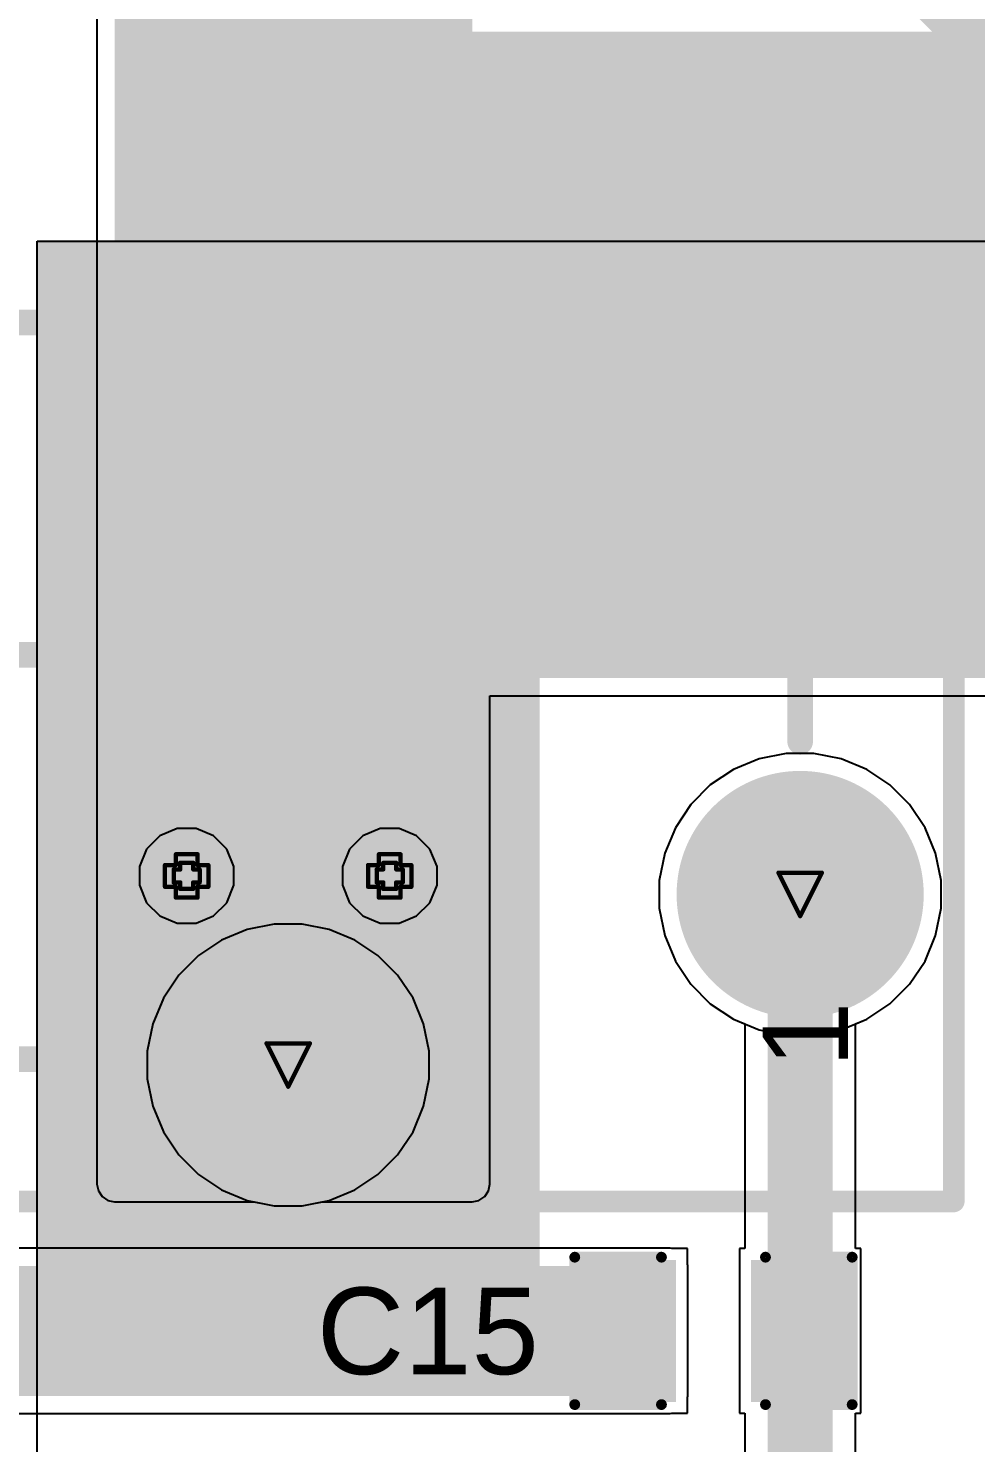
# Model space of a CAD drawing. Header units: inches. Extents: x -7 to 5163, y -3 to 5149.
# Drawn here: x 141.22 to 152.33, y 126.27 to 142.86 of the extents above; entities that cross this region are included whole.
import ezdxf

# ---------------------------------------------------------------- set-up
doc = ezdxf.new("R2010")
doc.units = ezdxf.units.IN
for name, color, linetype in [('Bottom Layer', 5, 'Continuous'), ('Bottom Solder', 6, 'Continuous'), ('Drill Drawing', 1, 'Continuous'), ('GND', 76, 'Continuous'), ('Multi-Layer', 9, 'Continuous'), ('Pad Holes', 156, 'Continuous'), ('PWR', 16, 'Continuous'), ('Top Layer', 1, 'Continuous'), ('Top Overlay', 2, 'Continuous'), ('Top Paste', 8, 'Continuous'), ('Top Solder', 216, 'Continuous'), ('Via Holes', 16, 'Continuous')]:
    doc.layers.add(name, color=color, linetype=linetype)
doc.styles.add('Arial', font='', dxfattribs={"height": 0.2})
doc.styles.get('Arial').set_extended_font_data('Arial')

# ---------------------------------------------------------------- blocks, each defined once
blk = doc.blocks.new('SRD_05VDC_SL_C_22')
at = {"layer": 'Bottom Layer'}
h = blk.add_hatch(color=5, dxfattribs=at)
edge = h.paths.add_edge_path()
edge.add_arc((-7.1, 0), 1.397, 0, 360)
h = blk.add_hatch(color=5, dxfattribs=at)
edge = h.paths.add_edge_path()
edge.add_arc((-5.1, -6), 1.397, 0, 360)
at = {"layer": 'Bottom Solder'}
h = blk.add_hatch(color=6, dxfattribs=at)
edge = h.paths.add_edge_path()
edge.add_arc((-7.1, 0), 1.448, 0, 360)
h = blk.add_hatch(color=6, dxfattribs=at)
edge = h.paths.add_edge_path()
edge.add_arc((-5.1, -6), 1.448, 0, 360)
at = {"layer": 'GND'}
h = blk.add_hatch(color=76, dxfattribs=at)
edge = h.paths.add_edge_path()
edge.add_arc((-7.1, 0), 1.397, 0, 360)
h = blk.add_hatch(color=76, dxfattribs=at)
edge = h.paths.add_edge_path()
edge.add_arc((-5.1, -6), 1.397, 0, 360)
at = {"layer": 'Multi-Layer'}
h = blk.add_hatch(color=9, dxfattribs=at)
edge = h.paths.add_edge_path()
edge.add_arc((-7.1, 0), 1.397, 0, 360)
h = blk.add_hatch(color=9, dxfattribs=at)
edge = h.paths.add_edge_path()
edge.add_arc((-5.1, -6), 1.397, 0, 360)
at = {"layer": 'Pad Holes'}
h = blk.add_hatch(color=7, dxfattribs=at)
edge = h.paths.add_edge_path()
edge.add_arc((-7.1, 0), 0.762, 0, 360)
h = blk.add_hatch(color=7, dxfattribs=at)
edge = h.paths.add_edge_path()
edge.add_arc((-5.1, -6), 0.762, 0, 360)
at = {"layer": 'PWR'}
h = blk.add_hatch(color=16, dxfattribs=at)
edge = h.paths.add_edge_path()
edge.add_arc((-7.1, 0), 1.397, 0, 360)
h = blk.add_hatch(color=16, dxfattribs=at)
edge = h.paths.add_edge_path()
edge.add_arc((-5.1, -6), 1.397, 0, 360)
at = {"layer": 'Top Layer'}
h = blk.add_hatch(color=1, dxfattribs=at)
edge = h.paths.add_edge_path()
edge.add_arc((-7.1, 0), 1.397, 0, 360)
h = blk.add_hatch(color=1, dxfattribs=at)
edge = h.paths.add_edge_path()
edge.add_arc((-5.1, -6), 1.397, 0, 360)
at = {"layer": 'Top Solder'}
h = blk.add_hatch(color=216, dxfattribs=at)
edge = h.paths.add_edge_path()
edge.add_arc((-7.1, 0), 1.448, 0, 360)
h = blk.add_hatch(color=216, dxfattribs=at)
edge = h.paths.add_edge_path()
edge.add_arc((-5.1, -6), 1.448, 0, 360)
at = {"layer": 'Top Overlay'}
for points in [[(-8.699, 7.8, 0.254, 0.254, 0), (-8.699, 0.295, 0.254, 0.254, 0)], [(-2.292, 6, 0.3, 0.3, 0), (-2.292, 1.051, 0.3, 0.3, 0)], [(-7.032, 3.727, 0.3, 0.3, 0), (-7.032, 1.8, 0.3, 0.3, 0)], [(1.604, 3.727, 0.3, 0.3, 0), (1.604, 0.727, 0.3, 0.3, 0)], [(-3.775, 1, 0.254, 0.254, 0), (-3.775, -1, 0.254, 0.254, 0)], [(-3.775, 1, 0.254, 0.254, 0), (-0.775, 1, 0.254, 0.254, 0)], [(-0.775, 1, 0.254, 0.254, 0), (-0.775, -1, 0.254, 0.254, 0)], [(1.604, 0.727, 0.3, 0.3, 0), (1.628, 0.703, 0.3, 0.3, 0)], [(1.628, 0.703, 0.3, 0.3, 0), (5.644, 0.703, 0.3, 0.3, 0)], [(-8.699, -0.295, 0.254, 0.254, 0), (-8.699, -7.8, 0.254, 0.254, 0)], [(-3.775, -1, 0.254, 0.254, 0), (-0.775, -1, 0.254, 0.254, 0)], [(-2.292, -1.051, 0.3, 0.3, 0), (-2.292, -6, 0.3, 0.3, 0)], [(-2.292, -6, 0.3, 0.3, 0), (-3.31, -6, 0.3, 0.3, 0)], [(-8.699, -7.8, 0.254, 0.254, 0), (10.501, -7.8, 0.254, 0.254, 0)]]:
    blk.add_lwpolyline(points, format="xyseb", dxfattribs=at)
for points in [[(-7.107, 1.8, 0.15, 0.15, 1), (-6.957, 1.8, 0.15, 0.15, 1)], [(-2.367, 1.051, 0.15, 0.15, 1), (-2.217, 1.051, 0.15, 0.15, 1)], [(-3.838, 1, 0.127, 0.127, 1), (-3.711, 1, 0.127, 0.127, 1)], [(-3.838, 1, 0.127, 0.127, 1), (-3.711, 1, 0.127, 0.127, 1)], [(-0.838, 1, 0.127, 0.127, 1), (-0.711, 1, 0.127, 0.127, 1)], [(-0.838, 1, 0.127, 0.127, 1), (-0.711, 1, 0.127, 0.127, 1)], [(1.529, 0.727, 0.15, 0.15, 1), (1.679, 0.727, 0.15, 0.15, 1)], [(1.529, 0.727, 0.15, 0.15, 1), (1.679, 0.727, 0.15, 0.15, 1)], [(1.553, 0.703, 0.15, 0.15, 1), (1.703, 0.703, 0.15, 0.15, 1)], [(1.553, 0.703, 0.15, 0.15, 1), (1.703, 0.703, 0.15, 0.15, 1)], [(-8.763, 0.295, 0.127, 0.127, 1), (-8.636, 0.295, 0.127, 0.127, 1)], [(-8.763, -0.295, 0.127, 0.127, 1), (-8.636, -0.295, 0.127, 0.127, 1)], [(-3.838, -1, 0.127, 0.127, 1), (-3.711, -1, 0.127, 0.127, 1)], [(-3.838, -1, 0.127, 0.127, 1), (-3.711, -1, 0.127, 0.127, 1)], [(-2.367, -1.051, 0.15, 0.15, 1), (-2.217, -1.051, 0.15, 0.15, 1)], [(-0.838, -1, 0.127, 0.127, 1), (-0.711, -1, 0.127, 0.127, 1)], [(-0.838, -1, 0.127, 0.127, 1), (-0.711, -1, 0.127, 0.127, 1)], [(-3.385, -6, 0.15, 0.15, 1), (-3.235, -6, 0.15, 0.15, 1)], [(-2.367, -6, 0.15, 0.15, 1), (-2.217, -6, 0.15, 0.15, 1)], [(-2.367, -6, 0.15, 0.15, 1), (-2.217, -6, 0.15, 0.15, 1)], [(-8.763, -7.8, 0.127, 0.127, 1), (-8.636, -7.8, 0.127, 0.127, 1)], [(-8.763, -7.8, 0.127, 0.127, 1), (-8.636, -7.8, 0.127, 0.127, 1)]]:
    blk.add_lwpolyline(points, format="xyseb", close=True, dxfattribs=at)
at = {"layer": 'Top Overlay', "style": 'Arial'}
blk.add_text('1', height=1, dxfattribs=at).set_placement((-7.132, -6.559))
blk = doc.blocks.new('C___0805_78')
at = {"layer": 'Top Layer'}
for points in [[(-1.524, 0.762), (-0.508, 0.762), (-0.508, -0.762), (-1.524, -0.762)], [(0.508, 0.762), (1.524, 0.762), (1.524, -0.762), (0.508, -0.762)]]:
    blk.add_hatch(color=1, dxfattribs=at).paths.add_polyline_path(points)
at = {"layer": 'Top Paste'}
for points in [[(-1.524, 0.762), (-0.508, 0.762), (-0.508, -0.762), (-1.524, -0.762)], [(0.508, 0.762), (1.524, 0.762), (1.524, -0.762), (0.508, -0.762)]]:
    blk.add_hatch(color=8, dxfattribs=at).paths.add_polyline_path(points)
at = {"layer": 'Top Solder'}
for points in [[(-1.594, 0.832), (-0.438, 0.832), (-0.438, -0.832), (-1.594, -0.832)], [(0.438, 0.832), (1.594, 0.832), (1.594, -0.832), (0.438, -0.832)]]:
    blk.add_hatch(color=216, dxfattribs=at).paths.add_polyline_path(points)
at = {"layer": 'Top Overlay'}
for points in [[(-1.626, 0.864, 0.127, 0.127, 0), (-1.626, -0.864, 0.127, 0.127, 0)], [(-0.61, 0.864, 0.127, 0.127, 0), (-1.626, 0.864, 0.127, 0.127, 0)], [(1.626, 0.864, 0.127, 0.127, 0), (0.61, 0.864, 0.127, 0.127, 0)], [(1.626, 0.864, 0.127, 0.127, 0), (1.626, -0.864, 0.127, 0.127, 0)], [(-0.61, -0.864, 0.127, 0.127, 0), (-1.626, -0.864, 0.127, 0.127, 0)], [(1.626, -0.864, 0.127, 0.127, 0), (0.61, -0.864, 0.127, 0.127, 0)]]:
    blk.add_lwpolyline(points, format="xyseb", dxfattribs=at)
for points in [[(-1.657, 0.864, 0.0635, 0.0635, 1), (-1.594, 0.864, 0.0635, 0.0635, 1)], [(-1.657, 0.864, 0.0635, 0.0635, 1), (-1.594, 0.864, 0.0635, 0.0635, 1)], [(-0.641, 0.864, 0.0635, 0.0635, 1), (-0.578, 0.864, 0.0635, 0.0635, 1)], [(0.578, 0.864, 0.0635, 0.0635, 1), (0.641, 0.864, 0.0635, 0.0635, 1)], [(1.594, 0.864, 0.0635, 0.0635, 1), (1.657, 0.864, 0.0635, 0.0635, 1)], [(1.594, 0.864, 0.0635, 0.0635, 1), (1.657, 0.864, 0.0635, 0.0635, 1)], [(-1.657, -0.864, 0.0635, 0.0635, 1), (-1.594, -0.864, 0.0635, 0.0635, 1)], [(-1.657, -0.864, 0.0635, 0.0635, 1), (-1.594, -0.864, 0.0635, 0.0635, 1)], [(-0.641, -0.864, 0.0635, 0.0635, 1), (-0.578, -0.864, 0.0635, 0.0635, 1)], [(0.578, -0.864, 0.0635, 0.0635, 1), (0.641, -0.864, 0.0635, 0.0635, 1)], [(1.594, -0.864, 0.0635, 0.0635, 1), (1.657, -0.864, 0.0635, 0.0635, 1)], [(1.594, -0.864, 0.0635, 0.0635, 1), (1.657, -0.864, 0.0635, 0.0635, 1)]]:
    blk.add_lwpolyline(points, format="xyseb", close=True, dxfattribs=at)

msp = doc.modelspace()

# ---------------------------------------------------------------- hatches: boundary and pattern name
at = {"layer": 'Bottom Layer'}
msp.add_hatch(color=5, dxfattribs=at).paths.add_polyline_path([(141.326, 128.019), (147.216, 128.019), (147.216, 140.36), (141.326, 140.36)])
h = msp.add_hatch(color=5, dxfattribs=at)
edge = h.paths.add_edge_path()
edge.add_arc((143.078, 132.918), 0.3, 0, 360)
h = msp.add_hatch(color=5, dxfattribs=at)
edge = h.paths.add_edge_path()
edge.add_arc((145.458, 132.918), 0.3, 0, 360)
at = {"layer": 'Bottom Solder'}
h = msp.add_hatch(color=6, dxfattribs=at)
edge = h.paths.add_edge_path()
edge.add_arc((143.078, 132.918), 0.402, 0, 360)
h = msp.add_hatch(color=6, dxfattribs=at)
edge = h.paths.add_edge_path()
edge.add_arc((145.458, 132.918), 0.402, 0, 360)
at = {"layer": 'GND'}
h = msp.add_hatch(color=76, dxfattribs=at)
edge = h.paths.add_edge_path()
edge.add_arc((143.078, 132.918), 0.3, 0, 360)
h = msp.add_hatch(color=76, dxfattribs=at)
edge = h.paths.add_edge_path()
edge.add_arc((145.458, 132.918), 0.3, 0, 360)
at = {"layer": 'PWR'}
h = msp.add_hatch(color=16, dxfattribs=at)
edge = h.paths.add_edge_path()
edge.add_arc((143.078, 132.918), 0.3, 0, 360)
h = msp.add_hatch(color=16, dxfattribs=at)
edge = h.paths.add_edge_path()
edge.add_arc((145.458, 132.918), 0.3, 0, 360)
at = {"layer": 'Top Layer'}
for points in [[(142.234, 129.304), (146.424, 129.304), (146.424, 155.032), (142.234, 155.032)], [(142.265, 135.238), (164.033, 135.238), (164.033, 142.816), (142.265, 142.816)], [(136.467, 126.822), (148.744, 126.822), (148.744, 128.346), (136.467, 128.346)]]:
    msp.add_hatch(color=1, dxfattribs=at).paths.add_polyline_path(points)
h = msp.add_hatch(color=1, dxfattribs=at)
edge = h.paths.add_edge_path()
edge.add_arc((143.078, 132.918), 0.3, 0, 360)
h = msp.add_hatch(color=1, dxfattribs=at)
edge = h.paths.add_edge_path()
edge.add_arc((145.458, 132.918), 0.3, 0, 360)
at = {"layer": 'Top Solder'}
h = msp.add_hatch(color=216, dxfattribs=at)
edge = h.paths.add_edge_path()
edge.add_arc((143.078, 132.918), 0.402, 0, 360)
h = msp.add_hatch(color=216, dxfattribs=at)
edge = h.paths.add_edge_path()
edge.add_arc((145.458, 132.918), 0.402, 0, 360)
at = {"layer": 'Via Holes'}
h = msp.add_hatch(color=7, dxfattribs=at)
edge = h.paths.add_edge_path()
edge.add_arc((143.078, 132.918), 0.15, 0, 360)
h = msp.add_hatch(color=7, dxfattribs=at)
edge = h.paths.add_edge_path()
edge.add_arc((145.458, 132.918), 0.15, 0, 360)

# ---------------------------------------------------------------- linework, layer by layer
at = {"layer": 'Bottom Layer'}
for p, q in [((141.326, 119.554), (141.326, 140.36)), ((141.326, 140.36), (164.607, 140.36)), ((150.105, 134.352), (149.786, 134.289)), ((150.43, 134.352), (150.105, 134.352)), ((150.749, 134.289), (150.43, 134.352)), ((149.486, 134.164), (149.215, 133.984)), ((149.786, 134.289), (149.486, 134.164)), ((151.05, 134.164), (150.749, 134.289)), ((151.32, 133.984), (151.05, 134.164)), ((149.215, 133.984), (148.985, 133.754)), ((151.55, 133.754), (151.32, 133.984)), ((148.985, 133.754), (148.805, 133.483)), ((151.731, 133.483), (151.55, 133.754)), ((148.805, 133.483), (148.68, 133.183)), ((151.855, 133.183), (151.731, 133.483)), ((148.68, 133.183), (148.617, 132.864)), ((151.919, 132.864), (151.855, 133.183)), ((148.617, 132.864), (148.617, 132.539)), ((151.919, 132.539), (151.919, 132.864)), ((148.617, 132.539), (148.68, 132.22)), ((151.855, 132.22), (151.919, 132.539)), ((148.68, 132.22), (148.805, 131.919)), ((151.731, 131.919), (151.855, 132.22)), ((148.805, 131.919), (148.985, 131.649)), ((151.55, 131.649), (151.731, 131.919)), ((148.985, 131.649), (149.215, 131.419)), ((151.32, 131.419), (151.55, 131.649)), ((149.215, 131.419), (149.486, 131.238)), ((151.05, 131.238), (151.32, 131.419)), ((149.486, 131.238), (149.786, 131.114)), ((150.749, 131.114), (151.05, 131.238)), ((149.786, 131.114), (150.105, 131.05)), ((150.105, 131.05), (150.43, 131.05)), ((150.43, 131.05), (150.749, 131.114))]:
    msp.add_line(p, q, dxfattribs=at)
msp.add_lwpolyline([(150.267, 144.901, 0.762, 0.762, 0), (153.31, 141.859, 0.762, 0.762, 0)], format="xyseb", dxfattribs=at)
at = {"layer": 'Drill Drawing'}
for points in [[(142.951, 133.045, 0.0508, 0.0508, 0), (142.951, 133.172, 0.0508, 0.0508, 0)], [(142.951, 133.172, 0.0508, 0.0508, 0), (143.205, 133.172, 0.0508, 0.0508, 0)], [(143.205, 133.045, 0.0508, 0.0508, 0), (143.205, 133.172, 0.0508, 0.0508, 0)], [(145.331, 133.045, 0.0508, 0.0508, 0), (145.331, 133.172, 0.0508, 0.0508, 0)], [(145.331, 133.172, 0.0508, 0.0508, 0), (145.585, 133.172, 0.0508, 0.0508, 0)], [(145.585, 133.045, 0.0508, 0.0508, 0), (145.585, 133.172, 0.0508, 0.0508, 0)], [(142.824, 132.791, 0.0508, 0.0508, 0), (142.824, 133.045, 0.0508, 0.0508, 0)], [(142.824, 133.045, 0.0508, 0.0508, 0), (142.951, 133.045, 0.0508, 0.0508, 0)], [(142.926, 132.842, 0.0508, 0.0508, 0), (142.926, 132.994, 0.0508, 0.0508, 0)], [(142.926, 132.994, 0.0508, 0.0508, 0), (143.002, 132.994, 0.0508, 0.0508, 0)], [(143.002, 132.994, 0.0508, 0.0508, 0), (143.002, 133.071, 0.0508, 0.0508, 0)], [(143.002, 133.071, 0.0508, 0.0508, 0), (143.154, 133.071, 0.0508, 0.0508, 0)], [(143.154, 132.994, 0.0508, 0.0508, 0), (143.154, 133.071, 0.0508, 0.0508, 0)], [(143.154, 132.994, 0.0508, 0.0508, 0), (143.231, 132.994, 0.0508, 0.0508, 0)], [(143.205, 133.045, 0.0508, 0.0508, 0), (143.332, 133.045, 0.0508, 0.0508, 0)], [(143.231, 132.842, 0.0508, 0.0508, 0), (143.231, 132.994, 0.0508, 0.0508, 0)], [(143.332, 132.791, 0.0508, 0.0508, 0), (143.332, 133.045, 0.0508, 0.0508, 0)], [(145.204, 132.791, 0.0508, 0.0508, 0), (145.204, 133.045, 0.0508, 0.0508, 0)], [(145.204, 133.045, 0.0508, 0.0508, 0), (145.331, 133.045, 0.0508, 0.0508, 0)], [(145.305, 132.842, 0.0508, 0.0508, 0), (145.305, 132.994, 0.0508, 0.0508, 0)], [(145.305, 132.994, 0.0508, 0.0508, 0), (145.381, 132.994, 0.0508, 0.0508, 0)], [(145.381, 132.994, 0.0508, 0.0508, 0), (145.381, 133.071, 0.0508, 0.0508, 0)], [(145.381, 133.071, 0.0508, 0.0508, 0), (145.534, 133.071, 0.0508, 0.0508, 0)], [(145.534, 132.994, 0.0508, 0.0508, 0), (145.534, 133.071, 0.0508, 0.0508, 0)], [(145.534, 132.994, 0.0508, 0.0508, 0), (145.61, 132.994, 0.0508, 0.0508, 0)], [(145.585, 133.045, 0.0508, 0.0508, 0), (145.712, 133.045, 0.0508, 0.0508, 0)], [(145.61, 132.842, 0.0508, 0.0508, 0), (145.61, 132.994, 0.0508, 0.0508, 0)], [(145.712, 132.791, 0.0508, 0.0508, 0), (145.712, 133.045, 0.0508, 0.0508, 0)], [(142.926, 132.842, 0.0508, 0.0508, 0), (143.002, 132.842, 0.0508, 0.0508, 0)], [(143.002, 132.766, 0.0508, 0.0508, 0), (143.002, 132.842, 0.0508, 0.0508, 0)], [(143.154, 132.842, 0.0508, 0.0508, 0), (143.231, 132.842, 0.0508, 0.0508, 0)], [(143.154, 132.766, 0.0508, 0.0508, 0), (143.154, 132.842, 0.0508, 0.0508, 0)], [(145.305, 132.842, 0.0508, 0.0508, 0), (145.381, 132.842, 0.0508, 0.0508, 0)], [(145.381, 132.766, 0.0508, 0.0508, 0), (145.381, 132.842, 0.0508, 0.0508, 0)], [(145.534, 132.842, 0.0508, 0.0508, 0), (145.61, 132.842, 0.0508, 0.0508, 0)], [(145.534, 132.766, 0.0508, 0.0508, 0), (145.534, 132.842, 0.0508, 0.0508, 0)], [(150.014, 132.955, 0.0508, 0.0508, 0), (150.522, 132.955, 0.0508, 0.0508, 0)], [(150.014, 132.955, 0.0508, 0.0508, 0), (150.268, 132.447, 0.0508, 0.0508, 0)], [(150.268, 132.447, 0.0508, 0.0508, 0), (150.522, 132.955, 0.0508, 0.0508, 0)], [(142.824, 132.791, 0.0508, 0.0508, 0), (142.951, 132.791, 0.0508, 0.0508, 0)], [(142.951, 132.664, 0.0508, 0.0508, 0), (142.951, 132.791, 0.0508, 0.0508, 0)], [(142.951, 132.664, 0.0508, 0.0508, 0), (143.205, 132.664, 0.0508, 0.0508, 0)], [(143.002, 132.766, 0.0508, 0.0508, 0), (143.154, 132.766, 0.0508, 0.0508, 0)], [(143.205, 132.791, 0.0508, 0.0508, 0), (143.332, 132.791, 0.0508, 0.0508, 0)], [(143.205, 132.664, 0.0508, 0.0508, 0), (143.205, 132.791, 0.0508, 0.0508, 0)], [(145.204, 132.791, 0.0508, 0.0508, 0), (145.331, 132.791, 0.0508, 0.0508, 0)], [(145.331, 132.664, 0.0508, 0.0508, 0), (145.331, 132.791, 0.0508, 0.0508, 0)], [(145.331, 132.664, 0.0508, 0.0508, 0), (145.585, 132.664, 0.0508, 0.0508, 0)], [(145.381, 132.766, 0.0508, 0.0508, 0), (145.534, 132.766, 0.0508, 0.0508, 0)], [(145.585, 132.791, 0.0508, 0.0508, 0), (145.712, 132.791, 0.0508, 0.0508, 0)], [(145.585, 132.664, 0.0508, 0.0508, 0), (145.585, 132.791, 0.0508, 0.0508, 0)], [(144.014, 130.955, 0.0508, 0.0508, 0), (144.522, 130.955, 0.0508, 0.0508, 0)], [(144.014, 130.955, 0.0508, 0.0508, 0), (144.268, 130.447, 0.0508, 0.0508, 0)], [(144.268, 130.447, 0.0508, 0.0508, 0), (144.522, 130.955, 0.0508, 0.0508, 0)]]:
    msp.add_lwpolyline(points, format="xyseb", dxfattribs=at)
for points in [[(142.939, 133.172, 0.0254, 0.0254, 1), (142.964, 133.172, 0.0254, 0.0254, 1)], [(142.939, 133.172, 0.0254, 0.0254, 1), (142.964, 133.172, 0.0254, 0.0254, 1)], [(143.192, 133.172, 0.0254, 0.0254, 1), (143.218, 133.172, 0.0254, 0.0254, 1)], [(143.192, 133.172, 0.0254, 0.0254, 1), (143.218, 133.172, 0.0254, 0.0254, 1)], [(145.318, 133.172, 0.0254, 0.0254, 1), (145.343, 133.172, 0.0254, 0.0254, 1)], [(145.318, 133.172, 0.0254, 0.0254, 1), (145.343, 133.172, 0.0254, 0.0254, 1)], [(145.572, 133.172, 0.0254, 0.0254, 1), (145.597, 133.172, 0.0254, 0.0254, 1)], [(145.572, 133.172, 0.0254, 0.0254, 1), (145.597, 133.172, 0.0254, 0.0254, 1)], [(142.811, 133.045, 0.0254, 0.0254, 1), (142.837, 133.045, 0.0254, 0.0254, 1)], [(142.811, 133.045, 0.0254, 0.0254, 1), (142.837, 133.045, 0.0254, 0.0254, 1)], [(142.913, 132.994, 0.0254, 0.0254, 1), (142.939, 132.994, 0.0254, 0.0254, 1)], [(142.913, 132.994, 0.0254, 0.0254, 1), (142.939, 132.994, 0.0254, 0.0254, 1)], [(142.939, 133.045, 0.0254, 0.0254, 1), (142.964, 133.045, 0.0254, 0.0254, 1)], [(142.939, 133.045, 0.0254, 0.0254, 1), (142.964, 133.045, 0.0254, 0.0254, 1)], [(142.989, 133.071, 0.0254, 0.0254, 1), (143.015, 133.071, 0.0254, 0.0254, 1)], [(142.989, 133.071, 0.0254, 0.0254, 1), (143.015, 133.071, 0.0254, 0.0254, 1)], [(142.989, 132.994, 0.0254, 0.0254, 1), (143.015, 132.994, 0.0254, 0.0254, 1)], [(142.989, 132.994, 0.0254, 0.0254, 1), (143.015, 132.994, 0.0254, 0.0254, 1)], [(143.142, 133.071, 0.0254, 0.0254, 1), (143.167, 133.071, 0.0254, 0.0254, 1)], [(143.142, 133.071, 0.0254, 0.0254, 1), (143.167, 133.071, 0.0254, 0.0254, 1)], [(143.142, 132.994, 0.0254, 0.0254, 1), (143.167, 132.994, 0.0254, 0.0254, 1)], [(143.142, 132.994, 0.0254, 0.0254, 1), (143.167, 132.994, 0.0254, 0.0254, 1)], [(143.192, 133.045, 0.0254, 0.0254, 1), (143.218, 133.045, 0.0254, 0.0254, 1)], [(143.192, 133.045, 0.0254, 0.0254, 1), (143.218, 133.045, 0.0254, 0.0254, 1)], [(143.218, 132.994, 0.0254, 0.0254, 1), (143.243, 132.994, 0.0254, 0.0254, 1)], [(143.218, 132.994, 0.0254, 0.0254, 1), (143.243, 132.994, 0.0254, 0.0254, 1)], [(143.32, 133.045, 0.0254, 0.0254, 1), (143.345, 133.045, 0.0254, 0.0254, 1)], [(143.32, 133.045, 0.0254, 0.0254, 1), (143.345, 133.045, 0.0254, 0.0254, 1)], [(145.191, 133.045, 0.0254, 0.0254, 1), (145.216, 133.045, 0.0254, 0.0254, 1)], [(145.191, 133.045, 0.0254, 0.0254, 1), (145.216, 133.045, 0.0254, 0.0254, 1)], [(145.292, 132.994, 0.0254, 0.0254, 1), (145.318, 132.994, 0.0254, 0.0254, 1)], [(145.292, 132.994, 0.0254, 0.0254, 1), (145.318, 132.994, 0.0254, 0.0254, 1)], [(145.318, 133.045, 0.0254, 0.0254, 1), (145.343, 133.045, 0.0254, 0.0254, 1)], [(145.318, 133.045, 0.0254, 0.0254, 1), (145.343, 133.045, 0.0254, 0.0254, 1)], [(145.369, 133.071, 0.0254, 0.0254, 1), (145.394, 133.071, 0.0254, 0.0254, 1)], [(145.369, 133.071, 0.0254, 0.0254, 1), (145.394, 133.071, 0.0254, 0.0254, 1)], [(145.369, 132.994, 0.0254, 0.0254, 1), (145.394, 132.994, 0.0254, 0.0254, 1)], [(145.369, 132.994, 0.0254, 0.0254, 1), (145.394, 132.994, 0.0254, 0.0254, 1)], [(145.521, 133.071, 0.0254, 0.0254, 1), (145.546, 133.071, 0.0254, 0.0254, 1)], [(145.521, 133.071, 0.0254, 0.0254, 1), (145.546, 133.071, 0.0254, 0.0254, 1)], [(145.521, 132.994, 0.0254, 0.0254, 1), (145.546, 132.994, 0.0254, 0.0254, 1)], [(145.521, 132.994, 0.0254, 0.0254, 1), (145.546, 132.994, 0.0254, 0.0254, 1)], [(145.572, 133.045, 0.0254, 0.0254, 1), (145.597, 133.045, 0.0254, 0.0254, 1)], [(145.572, 133.045, 0.0254, 0.0254, 1), (145.597, 133.045, 0.0254, 0.0254, 1)], [(145.597, 132.994, 0.0254, 0.0254, 1), (145.623, 132.994, 0.0254, 0.0254, 1)], [(145.597, 132.994, 0.0254, 0.0254, 1), (145.623, 132.994, 0.0254, 0.0254, 1)], [(145.699, 133.045, 0.0254, 0.0254, 1), (145.724, 133.045, 0.0254, 0.0254, 1)], [(145.699, 133.045, 0.0254, 0.0254, 1), (145.724, 133.045, 0.0254, 0.0254, 1)], [(142.913, 132.842, 0.0254, 0.0254, 1), (142.939, 132.842, 0.0254, 0.0254, 1)], [(142.913, 132.842, 0.0254, 0.0254, 1), (142.939, 132.842, 0.0254, 0.0254, 1)], [(142.989, 132.842, 0.0254, 0.0254, 1), (143.015, 132.842, 0.0254, 0.0254, 1)], [(142.989, 132.842, 0.0254, 0.0254, 1), (143.015, 132.842, 0.0254, 0.0254, 1)], [(143.142, 132.842, 0.0254, 0.0254, 1), (143.167, 132.842, 0.0254, 0.0254, 1)], [(143.142, 132.842, 0.0254, 0.0254, 1), (143.167, 132.842, 0.0254, 0.0254, 1)], [(143.218, 132.842, 0.0254, 0.0254, 1), (143.243, 132.842, 0.0254, 0.0254, 1)], [(143.218, 132.842, 0.0254, 0.0254, 1), (143.243, 132.842, 0.0254, 0.0254, 1)], [(145.292, 132.842, 0.0254, 0.0254, 1), (145.318, 132.842, 0.0254, 0.0254, 1)], [(145.292, 132.842, 0.0254, 0.0254, 1), (145.318, 132.842, 0.0254, 0.0254, 1)], [(145.369, 132.842, 0.0254, 0.0254, 1), (145.394, 132.842, 0.0254, 0.0254, 1)], [(145.369, 132.842, 0.0254, 0.0254, 1), (145.394, 132.842, 0.0254, 0.0254, 1)], [(145.521, 132.842, 0.0254, 0.0254, 1), (145.546, 132.842, 0.0254, 0.0254, 1)], [(145.521, 132.842, 0.0254, 0.0254, 1), (145.546, 132.842, 0.0254, 0.0254, 1)], [(145.597, 132.842, 0.0254, 0.0254, 1), (145.623, 132.842, 0.0254, 0.0254, 1)], [(145.597, 132.842, 0.0254, 0.0254, 1), (145.623, 132.842, 0.0254, 0.0254, 1)], [(150.001, 132.955, 0.0254, 0.0254, 1), (150.027, 132.955, 0.0254, 0.0254, 1)], [(150.001, 132.955, 0.0254, 0.0254, 1), (150.027, 132.955, 0.0254, 0.0254, 1)], [(150.509, 132.955, 0.0254, 0.0254, 1), (150.535, 132.955, 0.0254, 0.0254, 1)], [(150.509, 132.955, 0.0254, 0.0254, 1), (150.535, 132.955, 0.0254, 0.0254, 1)], [(142.811, 132.791, 0.0254, 0.0254, 1), (142.837, 132.791, 0.0254, 0.0254, 1)], [(142.811, 132.791, 0.0254, 0.0254, 1), (142.837, 132.791, 0.0254, 0.0254, 1)], [(142.939, 132.791, 0.0254, 0.0254, 1), (142.964, 132.791, 0.0254, 0.0254, 1)], [(142.939, 132.791, 0.0254, 0.0254, 1), (142.964, 132.791, 0.0254, 0.0254, 1)], [(142.939, 132.664, 0.0254, 0.0254, 1), (142.964, 132.664, 0.0254, 0.0254, 1)], [(142.939, 132.664, 0.0254, 0.0254, 1), (142.964, 132.664, 0.0254, 0.0254, 1)], [(142.989, 132.766, 0.0254, 0.0254, 1), (143.015, 132.766, 0.0254, 0.0254, 1)], [(142.989, 132.766, 0.0254, 0.0254, 1), (143.015, 132.766, 0.0254, 0.0254, 1)], [(143.142, 132.766, 0.0254, 0.0254, 1), (143.167, 132.766, 0.0254, 0.0254, 1)], [(143.142, 132.766, 0.0254, 0.0254, 1), (143.167, 132.766, 0.0254, 0.0254, 1)], [(143.192, 132.791, 0.0254, 0.0254, 1), (143.218, 132.791, 0.0254, 0.0254, 1)], [(143.192, 132.791, 0.0254, 0.0254, 1), (143.218, 132.791, 0.0254, 0.0254, 1)], [(143.192, 132.664, 0.0254, 0.0254, 1), (143.218, 132.664, 0.0254, 0.0254, 1)], [(143.192, 132.664, 0.0254, 0.0254, 1), (143.218, 132.664, 0.0254, 0.0254, 1)], [(143.32, 132.791, 0.0254, 0.0254, 1), (143.345, 132.791, 0.0254, 0.0254, 1)], [(143.32, 132.791, 0.0254, 0.0254, 1), (143.345, 132.791, 0.0254, 0.0254, 1)], [(145.191, 132.791, 0.0254, 0.0254, 1), (145.216, 132.791, 0.0254, 0.0254, 1)], [(145.191, 132.791, 0.0254, 0.0254, 1), (145.216, 132.791, 0.0254, 0.0254, 1)], [(145.318, 132.791, 0.0254, 0.0254, 1), (145.343, 132.791, 0.0254, 0.0254, 1)], [(145.318, 132.791, 0.0254, 0.0254, 1), (145.343, 132.791, 0.0254, 0.0254, 1)], [(145.318, 132.664, 0.0254, 0.0254, 1), (145.343, 132.664, 0.0254, 0.0254, 1)], [(145.318, 132.664, 0.0254, 0.0254, 1), (145.343, 132.664, 0.0254, 0.0254, 1)], [(145.369, 132.766, 0.0254, 0.0254, 1), (145.394, 132.766, 0.0254, 0.0254, 1)], [(145.369, 132.766, 0.0254, 0.0254, 1), (145.394, 132.766, 0.0254, 0.0254, 1)], [(145.521, 132.766, 0.0254, 0.0254, 1), (145.546, 132.766, 0.0254, 0.0254, 1)], [(145.521, 132.766, 0.0254, 0.0254, 1), (145.546, 132.766, 0.0254, 0.0254, 1)], [(145.572, 132.791, 0.0254, 0.0254, 1), (145.597, 132.791, 0.0254, 0.0254, 1)], [(145.572, 132.791, 0.0254, 0.0254, 1), (145.597, 132.791, 0.0254, 0.0254, 1)], [(145.572, 132.664, 0.0254, 0.0254, 1), (145.597, 132.664, 0.0254, 0.0254, 1)], [(145.572, 132.664, 0.0254, 0.0254, 1), (145.597, 132.664, 0.0254, 0.0254, 1)], [(145.699, 132.791, 0.0254, 0.0254, 1), (145.724, 132.791, 0.0254, 0.0254, 1)], [(145.699, 132.791, 0.0254, 0.0254, 1), (145.724, 132.791, 0.0254, 0.0254, 1)], [(150.255, 132.447, 0.0254, 0.0254, 1), (150.281, 132.447, 0.0254, 0.0254, 1)], [(150.255, 132.447, 0.0254, 0.0254, 1), (150.281, 132.447, 0.0254, 0.0254, 1)], [(144.001, 130.955, 0.0254, 0.0254, 1), (144.027, 130.955, 0.0254, 0.0254, 1)], [(144.001, 130.955, 0.0254, 0.0254, 1), (144.027, 130.955, 0.0254, 0.0254, 1)], [(144.509, 130.955, 0.0254, 0.0254, 1), (144.535, 130.955, 0.0254, 0.0254, 1)], [(144.509, 130.955, 0.0254, 0.0254, 1), (144.535, 130.955, 0.0254, 0.0254, 1)], [(144.255, 130.447, 0.0254, 0.0254, 1), (144.281, 130.447, 0.0254, 0.0254, 1)], [(144.255, 130.447, 0.0254, 0.0254, 1), (144.281, 130.447, 0.0254, 0.0254, 1)]]:
    msp.add_lwpolyline(points, format="xyseb", close=True, dxfattribs=at)
at = {"layer": 'GND'}
for p, q in [((150.105, 134.352), (149.786, 134.289)), ((150.43, 134.352), (150.105, 134.352)), ((150.749, 134.289), (150.43, 134.352)), ((149.486, 134.164), (149.215, 133.984)), ((149.786, 134.289), (149.486, 134.164)), ((151.05, 134.164), (150.749, 134.289)), ((151.32, 133.984), (151.05, 134.164)), ((149.215, 133.984), (148.985, 133.754)), ((151.55, 133.754), (151.32, 133.984)), ((148.985, 133.754), (148.805, 133.483)), ((151.731, 133.483), (151.55, 133.754)), ((142.764, 133.388), (142.609, 133.232)), ((142.968, 133.472), (142.764, 133.388)), ((143.188, 133.472), (142.968, 133.472)), ((143.392, 133.388), (143.188, 133.472)), ((143.548, 133.232), (143.392, 133.388)), ((145.144, 133.388), (144.988, 133.232)), ((145.347, 133.472), (145.144, 133.388)), ((145.568, 133.472), (145.347, 133.472)), ((145.771, 133.388), (145.568, 133.472)), ((145.927, 133.232), (145.771, 133.388)), ((148.805, 133.483), (148.68, 133.183)), ((151.855, 133.183), (151.731, 133.483)), ((142.609, 133.232), (142.524, 133.028)), ((143.632, 133.028), (143.548, 133.232)), ((144.988, 133.232), (144.904, 133.028)), ((146.012, 133.028), (145.927, 133.232)), ((148.68, 133.183), (148.617, 132.864)), ((151.919, 132.864), (151.855, 133.183)), ((142.524, 133.028), (142.524, 132.808)), ((143.632, 132.808), (143.632, 133.028)), ((144.904, 133.028), (144.904, 132.808)), ((146.012, 132.808), (146.012, 133.028)), ((148.617, 132.864), (148.617, 132.539)), ((151.919, 132.539), (151.919, 132.864)), ((142.524, 132.808), (142.609, 132.604)), ((143.548, 132.604), (143.632, 132.808)), ((144.904, 132.808), (144.988, 132.604)), ((145.927, 132.604), (146.012, 132.808)), ((142.609, 132.604), (142.764, 132.449)), ((143.392, 132.449), (143.548, 132.604)), ((144.988, 132.604), (145.144, 132.449)), ((145.771, 132.449), (145.927, 132.604)), ((148.617, 132.539), (148.68, 132.22)), ((151.855, 132.22), (151.919, 132.539)), ((142.764, 132.449), (142.968, 132.364)), ((142.968, 132.364), (143.188, 132.364)), ((143.188, 132.364), (143.392, 132.449)), ((144.105, 132.352), (143.786, 132.289)), ((144.43, 132.352), (144.105, 132.352)), ((144.749, 132.289), (144.43, 132.352)), ((145.144, 132.449), (145.347, 132.364)), ((145.347, 132.364), (145.568, 132.364)), ((145.568, 132.364), (145.771, 132.449)), ((143.786, 132.289), (143.486, 132.164)), ((145.05, 132.164), (144.749, 132.289)), ((148.68, 132.22), (148.805, 131.919)), ((151.731, 131.919), (151.855, 132.22)), ((143.486, 132.164), (143.215, 131.984)), ((145.32, 131.984), (145.05, 132.164)), ((143.215, 131.984), (142.985, 131.754)), ((145.55, 131.754), (145.32, 131.984)), ((148.805, 131.919), (148.985, 131.649)), ((151.55, 131.649), (151.731, 131.919)), ((142.985, 131.754), (142.805, 131.483)), ((145.731, 131.483), (145.55, 131.754)), ((148.985, 131.649), (149.215, 131.419)), ((151.32, 131.419), (151.55, 131.649)), ((142.805, 131.483), (142.68, 131.183)), ((145.855, 131.183), (145.731, 131.483)), ((149.215, 131.419), (149.486, 131.238)), ((151.05, 131.238), (151.32, 131.419)), ((142.68, 131.183), (142.617, 130.864)), ((145.919, 130.864), (145.855, 131.183)), ((149.486, 131.238), (149.786, 131.114)), ((150.749, 131.114), (151.05, 131.238)), ((149.786, 131.114), (150.105, 131.05)), ((150.105, 131.05), (150.43, 131.05)), ((150.43, 131.05), (150.749, 131.114)), ((142.617, 130.864), (142.617, 130.539)), ((145.919, 130.539), (145.919, 130.864)), ((142.617, 130.539), (142.68, 130.22)), ((145.855, 130.22), (145.919, 130.539)), ((142.68, 130.22), (142.805, 129.919)), ((145.731, 129.919), (145.855, 130.22)), ((142.805, 129.919), (142.985, 129.649)), ((145.55, 129.649), (145.731, 129.919)), ((142.985, 129.649), (143.215, 129.419)), ((145.32, 129.419), (145.55, 129.649)), ((143.215, 129.419), (143.486, 129.238)), ((145.05, 129.238), (145.32, 129.419)), ((143.486, 129.238), (143.786, 129.114)), ((144.749, 129.114), (145.05, 129.238)), ((143.786, 129.114), (144.105, 129.05)), ((144.105, 129.05), (144.43, 129.05)), ((144.43, 129.05), (144.749, 129.114))]:
    msp.add_line(p, q, dxfattribs=at)
at = {"layer": 'PWR'}
for p, q in [((150.105, 134.352), (149.786, 134.289)), ((150.43, 134.352), (150.105, 134.352)), ((150.749, 134.289), (150.43, 134.352)), ((149.486, 134.164), (149.215, 133.984)), ((149.786, 134.289), (149.486, 134.164)), ((151.05, 134.164), (150.749, 134.289)), ((151.32, 133.984), (151.05, 134.164)), ((149.215, 133.984), (148.985, 133.754)), ((151.55, 133.754), (151.32, 133.984)), ((148.985, 133.754), (148.805, 133.483)), ((151.731, 133.483), (151.55, 133.754)), ((142.764, 133.388), (142.609, 133.232)), ((142.968, 133.472), (142.764, 133.388)), ((143.188, 133.472), (142.968, 133.472)), ((143.392, 133.388), (143.188, 133.472)), ((143.548, 133.232), (143.392, 133.388)), ((145.144, 133.388), (144.988, 133.232)), ((145.347, 133.472), (145.144, 133.388)), ((145.568, 133.472), (145.347, 133.472)), ((145.771, 133.388), (145.568, 133.472)), ((145.927, 133.232), (145.771, 133.388)), ((148.805, 133.483), (148.68, 133.183)), ((151.855, 133.183), (151.731, 133.483)), ((142.609, 133.232), (142.524, 133.028)), ((143.632, 133.028), (143.548, 133.232)), ((144.988, 133.232), (144.904, 133.028)), ((146.012, 133.028), (145.927, 133.232)), ((148.68, 133.183), (148.617, 132.864)), ((151.919, 132.864), (151.855, 133.183)), ((142.524, 133.028), (142.524, 132.808)), ((143.632, 132.808), (143.632, 133.028)), ((144.904, 133.028), (144.904, 132.808)), ((146.012, 132.808), (146.012, 133.028)), ((148.617, 132.864), (148.617, 132.539)), ((151.919, 132.539), (151.919, 132.864)), ((142.524, 132.808), (142.609, 132.604)), ((143.548, 132.604), (143.632, 132.808)), ((144.904, 132.808), (144.988, 132.604)), ((145.927, 132.604), (146.012, 132.808)), ((142.609, 132.604), (142.764, 132.449)), ((143.392, 132.449), (143.548, 132.604)), ((144.988, 132.604), (145.144, 132.449)), ((145.771, 132.449), (145.927, 132.604)), ((148.617, 132.539), (148.68, 132.22)), ((151.855, 132.22), (151.919, 132.539)), ((142.764, 132.449), (142.968, 132.364)), ((142.968, 132.364), (143.188, 132.364)), ((143.188, 132.364), (143.392, 132.449)), ((144.105, 132.352), (143.786, 132.289)), ((144.43, 132.352), (144.105, 132.352)), ((144.749, 132.289), (144.43, 132.352)), ((145.144, 132.449), (145.347, 132.364)), ((145.347, 132.364), (145.568, 132.364)), ((145.568, 132.364), (145.771, 132.449)), ((143.786, 132.289), (143.486, 132.164)), ((145.05, 132.164), (144.749, 132.289)), ((148.68, 132.22), (148.805, 131.919)), ((151.731, 131.919), (151.855, 132.22)), ((143.486, 132.164), (143.215, 131.984)), ((145.32, 131.984), (145.05, 132.164)), ((143.215, 131.984), (142.985, 131.754)), ((145.55, 131.754), (145.32, 131.984)), ((148.805, 131.919), (148.985, 131.649)), ((151.55, 131.649), (151.731, 131.919)), ((142.985, 131.754), (142.805, 131.483)), ((145.731, 131.483), (145.55, 131.754)), ((148.985, 131.649), (149.215, 131.419)), ((151.32, 131.419), (151.55, 131.649)), ((142.805, 131.483), (142.68, 131.183)), ((145.855, 131.183), (145.731, 131.483)), ((149.215, 131.419), (149.486, 131.238)), ((151.05, 131.238), (151.32, 131.419)), ((142.68, 131.183), (142.617, 130.864)), ((145.919, 130.864), (145.855, 131.183)), ((149.486, 131.238), (149.786, 131.114)), ((150.749, 131.114), (151.05, 131.238)), ((149.786, 131.114), (150.105, 131.05)), ((150.105, 131.05), (150.43, 131.05)), ((150.43, 131.05), (150.749, 131.114)), ((142.617, 130.864), (142.617, 130.539)), ((145.919, 130.539), (145.919, 130.864)), ((142.617, 130.539), (142.68, 130.22)), ((145.855, 130.22), (145.919, 130.539)), ((142.68, 130.22), (142.805, 129.919)), ((145.731, 129.919), (145.855, 130.22)), ((142.805, 129.919), (142.985, 129.649)), ((145.55, 129.649), (145.731, 129.919)), ((142.985, 129.649), (143.215, 129.419)), ((145.32, 129.419), (145.55, 129.649)), ((143.215, 129.419), (143.486, 129.238)), ((145.05, 129.238), (145.32, 129.419)), ((143.486, 129.238), (143.786, 129.114)), ((144.749, 129.114), (145.05, 129.238)), ((143.786, 129.114), (144.105, 129.05)), ((144.105, 129.05), (144.43, 129.05)), ((144.43, 129.05), (144.749, 129.114))]:
    msp.add_line(p, q, dxfattribs=at)
at = {"layer": 'Top Layer'}
for p, q in [((142.027, 155.032), (142.027, 129.304)), ((146.632, 129.304), (146.632, 135.031)), ((146.632, 135.031), (159.635, 135.031)), ((150.105, 134.352), (149.786, 134.289)), ((150.43, 134.352), (150.105, 134.352)), ((150.749, 134.289), (150.43, 134.352)), ((149.486, 134.164), (149.215, 133.984)), ((149.786, 134.289), (149.486, 134.164)), ((151.05, 134.164), (150.749, 134.289)), ((151.32, 133.984), (151.05, 134.164)), ((149.215, 133.984), (148.985, 133.754)), ((151.55, 133.754), (151.32, 133.984)), ((148.985, 133.754), (148.805, 133.483)), ((151.731, 133.483), (151.55, 133.754)), ((148.805, 133.483), (148.68, 133.183)), ((151.855, 133.183), (151.731, 133.483)), ((148.68, 133.183), (148.617, 132.864)), ((151.919, 132.864), (151.855, 133.183)), ((148.617, 132.864), (148.617, 132.539)), ((151.919, 132.539), (151.919, 132.864)), ((148.617, 132.539), (148.68, 132.22)), ((151.855, 132.22), (151.919, 132.539)), ((148.68, 132.22), (148.805, 131.919)), ((151.731, 131.919), (151.855, 132.22)), ((148.805, 131.919), (148.985, 131.649)), ((151.55, 131.649), (151.731, 131.919)), ((148.985, 131.649), (149.215, 131.419)), ((151.32, 131.419), (151.55, 131.649)), ((149.215, 131.419), (149.486, 131.238)), ((151.05, 131.238), (151.32, 131.419)), ((149.486, 131.238), (149.62, 131.183)), ((149.62, 131.183), (149.62, 128.549)), ((150.915, 131.183), (151.05, 131.238)), ((150.915, 128.549), (150.915, 131.183)), ((142.027, 129.304), (142.043, 129.225)), ((142.043, 129.225), (142.087, 129.158)), ((146.571, 129.158), (146.616, 129.225)), ((146.616, 129.225), (146.632, 129.304)), ((142.087, 129.158), (142.155, 129.113)), ((142.155, 129.113), (142.234, 129.097)), ((142.234, 129.097), (143.87, 129.097)), ((143.87, 129.097), (144.105, 129.05)), ((144.105, 129.05), (144.43, 129.05)), ((144.43, 129.05), (144.666, 129.097)), ((144.666, 129.097), (146.424, 129.097)), ((146.424, 129.097), (146.504, 129.113)), ((146.504, 129.113), (146.571, 129.158)), ((148.744, 128.553), (140.148, 128.553)), ((148.764, 128.549), (148.744, 128.553)), ((148.947, 128.549), (148.764, 128.549)), ((148.947, 128.366), (148.947, 128.549)), ((149.62, 128.549), (149.557, 128.549)), ((149.557, 128.549), (149.557, 126.619)), ((150.979, 128.549), (150.915, 128.549)), ((150.979, 126.619), (150.979, 128.549)), ((148.951, 128.346), (148.947, 128.366)), ((148.951, 126.822), (148.951, 128.346)), ((148.947, 126.802), (148.951, 126.822)), ((148.947, 126.619), (148.947, 126.802)), ((136.467, 126.615), (148.744, 126.615)), ((148.744, 126.615), (148.764, 126.619)), ((148.764, 126.619), (148.947, 126.619)), ((149.557, 126.619), (149.62, 126.619)), ((149.62, 126.619), (149.62, 125.873)), ((150.915, 125.604), (150.915, 126.619)), ((150.915, 126.619), (150.979, 126.619))]:
    msp.add_line(p, q, dxfattribs=at)
for points in [[(150.268, 127.584, 0.762, 0.762, 0), (150.268, 132.701, 0.762, 0.762, 0)], [(150.268, 125.604, 0.762, 0.762, 0), (150.268, 127.584, 0.762, 0.762, 0)]]:
    msp.add_lwpolyline(points, format="xyseb", dxfattribs=at)
for points in [[(150.077, 132.701, 0.381, 0.381, 1), (150.458, 132.701, 0.381, 0.381, 1)], [(150.077, 127.584, 0.381, 0.381, 1), (150.458, 127.584, 0.381, 0.381, 1)], [(150.077, 127.584, 0.381, 0.381, 1), (150.458, 127.584, 0.381, 0.381, 1)]]:
    msp.add_lwpolyline(points, format="xyseb", close=True, dxfattribs=at)

# ---------------------------------------------------------------- block references
for name, p, rotation in [('SRD_05VDC_SL_C_22', (144.268, 137.801), 90), ('C___0805_78', (149.252, 127.584), 180)]:
    msp.add_blockref(name, p, dxfattribs=dict(rotation=rotation))

# ---------------------------------------------------------------- texts
at = {"layer": 'Top Overlay', "style": 'Arial'}
msp.add_text('C15', height=1.016, dxfattribs=at).set_placement((144.603, 127.076))

doc.saveas('drawing.dxf')
